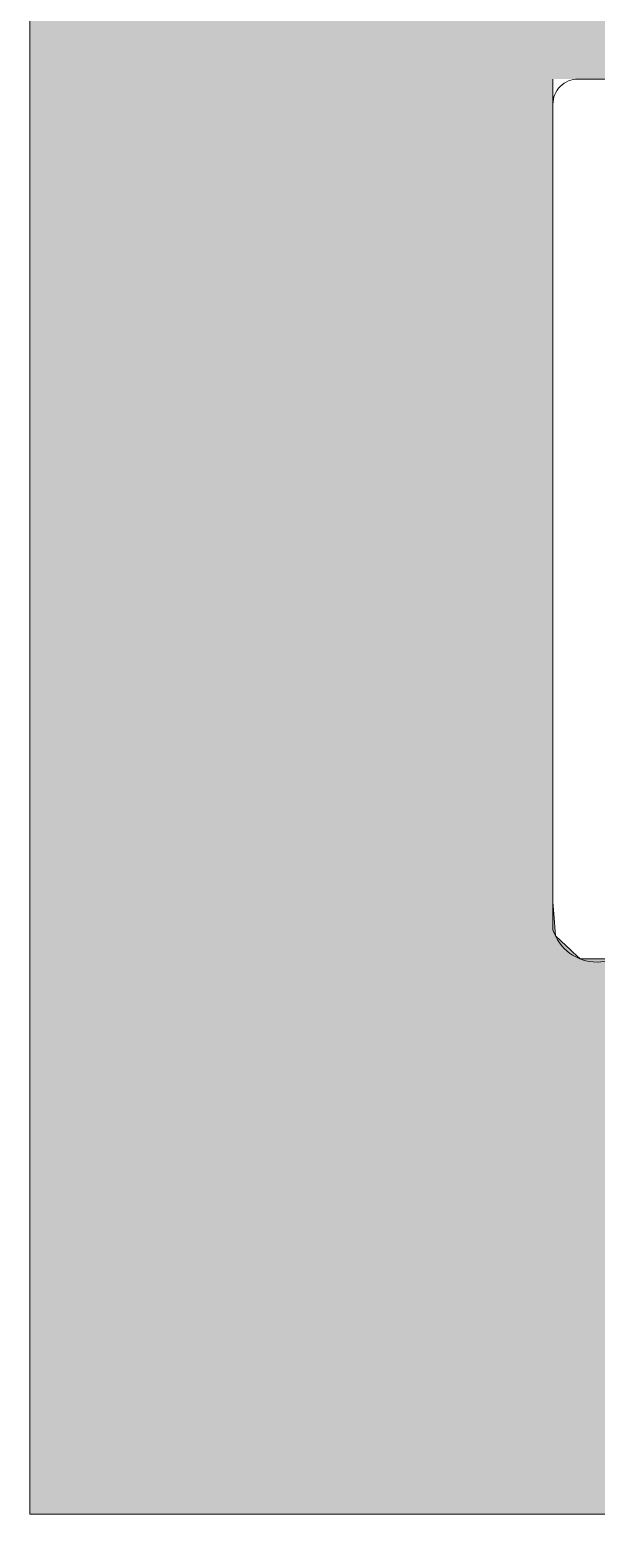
# Paper-space layout '1' of a CAD drawing. Header units: millimetres. Extents: x 1 to 31501, y 3 to 22278.
# Drawn here: x 15837 to 15979.7, y 1880 to 2253.8 of the extents above; entities that cross this region are included whole.
import ezdxf

# ---------------------------------------------------------------- set-up
doc = ezdxf.new("R2010")
doc.units = ezdxf.units.MM
doc.header["$MEASUREMENT"] = 0
doc.layers.add('NKB-LOGO', color=1, linetype='Continuous', lineweight=13)
doc.layers.add('NKB-SIGN', color=1, linetype='Continuous', lineweight=18)

# ---------------------------------------------------------------- blocks, each defined once
blk = doc.blocks.new('*U5')
at = {"layer": 'NKB-LOGO', "color": 1, "linetype": 'Continuous'}
for p, q in [((0, 724.25), (0, 190.44)), ((0, 190.44), (0, 190.4)), ((0, 190.4), (0, 190.4)), ((0, 190.4), (0, 190.12)), ((0, 190.12), (0, 189.97)), ((0, 189.97), (0, 188.96)), ((41.48, 190.4), (41.48, 190.12)), ((41.48, 190.12), (41.48, 189.97)), ((41.48, 189.97), (41.48, 188.96)), ((0, 188.96), (0, 188.93)), ((0, 188.93), (0, 188.82)), ((0, 188.82), (0, 188.12)), ((41.48, 188.96), (41.48, 188.93)), ((41.48, 188.93), (41.48, 188.82)), ((41.48, 188.82), (41.48, 188.12)), ((0, 188.12), (0, 187.62)), ((0, 187.62), (0, 187.62)), ((0, 187.62), (0, 187.62)), ((0, 187.62), (0, 187.62)), ((0, 187.62), (0, 187.62)), ((0, 187.62), (0, 187.62)), ((0, 187.62), (0, 187.62)), ((0, 187.62), (0, 187.62)), ((0, 187.62), (0, 187.62)), ((0, 187.62), (0, 187.62)), ((0, 187.62), (0, 187.62)), ((0, 187.62), (0, 187.62)), ((0, 187.62), (0, 187.62)), ((0, 187.62), (0, 187.62)), ((0, 187.62), (0, 187.62)), ((0, 187.62), (0, 187.6)), ((0, 187.6), (0, 187.6)), ((0, 187.6), (0, 187.6)), ((0, 187.6), (0, 187.6)), ((0, 187.6), (0, 187.6)), ((0, 187.6), (0, 187.6)), ((0, 187.6), (0, 187.6)), ((0, 187.6), (0, 187.6)), ((0, 187.6), (0, 187.6)), ((0, 187.6), (0, 187.6)), ((0, 187.6), (0, 187.6)), ((0, 187.6), (0, 187.6)), ((0, 187.6), (0, 187.6)), ((0, 187.6), (0, 187.6)), ((0, 187.6), (0, 187.6)), ((0, 187.6), (0, 187.6)), ((0, 187.6), (0, 187.6)), ((0, 187.6), (0, 187.6)), ((0, 187.6), (0, 187.6)), ((0, 187.6), (0, 187.6)), ((0, 187.6), (0, 187.59)), ((0, 187.59), (0, 187.59)), ((0, 187.59), (0, 187.58)), ((0, 187.58), (0, 187.58)), ((0, 187.58), (0, 187.58)), ((0, 187.58), (0, 187.58)), ((0, 187.58), (0, 187.58)), ((0, 187.58), (0, 187.58)), ((0, 187.58), (0, 187.58)), ((0, 187.58), (0, 187.58)), ((0, 187.58), (0, 187.58)), ((0, 187.58), (0, 187.58)), ((0, 187.58), (0, 187.58)), ((0, 187.58), (0, 187.58)), ((0, 187.58), (0, 187.58)), ((0, 187.58), (0, 187.58)), ((0, 187.58), (0, 187.58)), ((0, 187.58), (0, 187.58)), ((0, 187.58), (0, 187.58)), ((0, 187.58), (0, 187.58)), ((0, 187.58), (0, 187.58)), ((0, 187.58), (0, 187.58)), ((0, 187.58), (0, 187.58)), ((0, 187.58), (0, 187.58)), ((0, 187.58), (0, 187.58)), ((0, 187.58), (0, 187.58)), ((0, 187.58), (0, 187.58)), ((0, 187.58), (0, 187.58)), ((0, 187.58), (0, 187.58)), ((0, 187.58), (0, 187.58)), ((0, 187.58), (0, 187.54)), ((0, 187.54), (0, 187.54)), ((0, 187.54), (0, 187.54)), ((0, 187.54), (0, 187.54)), ((0, 187.54), (0, 187.54)), ((0, 187.54), (0, 187.54)), ((0, 187.54), (0, 187.54)), ((0, 187.54), (0, 187.54)), ((0, 187.54), (0, 187.54)), ((0, 187.54), (0, 187.54)), ((0, 187.54), (0, 187.54)), ((0, 187.54), (0, 187.54)), ((0, 187.54), (0, 187.54)), ((0, 187.54), (0, 187.54)), ((0, 187.54), (0, 187.54)), ((0, 187.54), (0, 187.54)), ((0, 187.54), (0, 187.54)), ((0, 187.54), (0, 187.54)), ((0, 187.54), (0, 187.54)), ((0, 187.54), (0, 187.53)), ((0, 187.53), (0, 187.5)), ((0, 187.5), (0, 187.5)), ((0, 187.5), (0, 187.5)), ((0, 187.5), (0, 187.5)), ((0, 187.5), (0, 187.5)), ((0, 187.5), (0, 187.5)), ((0, 187.5), (0, 187.5)), ((0, 187.5), (0, 187.5)), ((0, 187.5), (0, 187.5)), ((0, 187.5), (0, 187.5)), ((0, 187.5), (0, 187.5)), ((0, 187.5), (0, 187.5)), ((0, 187.5), (0, 187.5)), ((0, 187.5), (0, 187.5)), ((0, 187.5), (0, 187.5)), ((0, 187.5), (0, 187.5)), ((0, 187.5), (0, 187.5)), ((0, 187.5), (0, 187.5)), ((0, 187.5), (0, 187.5)), ((0, 187.5), (0, 187.5)), ((0, 187.5), (0, 187.5)), ((0, 187.5), (0, 187.5)), ((0, 187.5), (0, 187.5)), ((0, 187.5), (0, 187.5)), ((0, 187.5), (0, 187.5)), ((0, 187.5), (0, 187.5)), ((0, 187.5), (0, 187.5)), ((0, 187.5), (0, 187.5)), ((0, 187.5), (0, 187.49)), ((0, 187.49), (0, 187.49)), ((0, 187.49), (0, 187.46)), ((0, 187.46), (0, 187.46)), ((0, 187.46), (0, 187.46)), ((0, 187.46), (0, 187.46)), ((0, 187.46), (0, 187.46)), ((0, 187.46), (0, 187.46)), ((0, 187.46), (0, 187.46)), ((0, 187.46), (0, 187.46)), ((0, 187.46), (0, 187.46)), ((0, 187.46), (0, 187.46)), ((0, 187.46), (0, 187.45)), ((0, 187.45), (0, 187.45)), ((0, 187.45), (0, 187.45)), ((0, 187.45), (0, 187.45)), ((0, 187.45), (0, 187.45)), ((0, 187.45), (0, 187.45)), ((0, 187.45), (0, 187.45)), ((0, 187.45), (0, 187.45)), ((0, 187.45), (0, 187.45)), ((0, 187.45), (0, 187.45)), ((0, 187.45), (0, 187.42)), ((0, 187.42), (0, 187.42)), ((0, 187.42), (0, 187.42)), ((0, 187.42), (0, 187.42)), ((0, 187.42), (0, 187.42)), ((0, 187.42), (0, 187.41)), ((0, 187.41), (0, 187.41)), ((0, 187.41), (0, 187.41)), ((0, 187.41), (0, 187.41)), ((0, 187.41), (0, 187.41)), ((0, 187.41), (0, 187.41)), ((0, 187.41), (0, 187.41)), ((0, 187.41), (0, 187.41)), ((0, 187.41), (0, 187.41)), ((0, 187.41), (0, 187.41)), ((0, 187.41), (0, 187.41)), ((0, 187.41), (0, 187.41)), ((0, 187.41), (0, 187.41)), ((0, 187.41), (0, 187.41)), ((0, 187.41), (0, 187.41)), ((0, 187.41), (0, 187.41)), ((0, 187.41), (0, 187.41)), ((0, 187.41), (0, 187.41)), ((0, 187.41), (0, 187.41)), ((0, 187.41), (0, 187.41)), ((0, 187.41), (0, 187.41)), ((0, 187.41), (0, 187.41)), ((0, 187.41), (0, 187.41)), ((0, 187.41), (0, 187.41)), ((0, 187.41), (0, 187.41)), ((0, 187.41), (0, 187.4)), ((0, 187.4), (0, 187.4)), ((0, 187.4), (0, 187.4)), ((0, 187.4), (0, 187.4)), ((0, 187.4), (0, 187.4)), ((0, 187.4), (0, 187.4)), ((0, 187.4), (0, 187.4)), ((0, 187.4), (0, 187.39)), ((0, 187.39), (0, 187.39)), ((0, 187.39), (0, 187.39)), ((0, 187.39), (0, 187.39)), ((0, 187.39), (0, 187.39)), ((0, 187.39), (0, 187.39)), ((0, 187.39), (0, 187.39)), ((0, 187.39), (0, 187.39)), ((0, 187.39), (0, 187.39)), ((0, 187.39), (0, 187.39)), ((0, 187.39), (0, 187.39)), ((0, 187.39), (0, 187.39)), ((0, 187.39), (0, 187.39)), ((0, 187.39), (0, 187.38)), ((0, 187.38), (0, 187.38)), ((0, 187.38), (0, 187.38)), ((0, 187.38), (0, 187.38)), ((0, 187.38), (0, 187.38)), ((0, 187.38), (0, 187.38)), ((0, 187.38), (0, 187.38)), ((0, 187.38), (0, 187.38)), ((0, 187.38), (0, 187.38)), ((0, 187.38), (0, 187.38)), ((0, 187.38), (0, 187.38)), ((0, 187.38), (0, 187.38)), ((0, 187.38), (0, 187.38)), ((0, 187.38), (0, 187.38)), ((0, 187.38), (0, 187.38)), ((0, 187.38), (0, 187.38)), ((0, 187.38), (0, 187.38)), ((0, 187.38), (0, 187.38)), ((0, 187.38), (0, 187.38)), ((0, 187.38), (0, 187.38)), ((0, 187.38), (0, 187.38)), ((0, 187.38), (0, 186.44)), ((41.48, 188.12), (41.48, 187.62)), ((41.48, 187.62), (41.48, 187.62)), ((41.48, 187.62), (41.48, 187.62)), ((41.48, 187.62), (41.48, 187.62)), ((41.48, 187.62), (41.48, 187.62)), ((41.48, 187.62), (41.48, 187.62)), ((41.48, 187.62), (41.48, 187.62)), ((41.48, 187.62), (41.48, 187.62)), ((41.48, 187.62), (41.48, 187.62)), ((41.48, 187.62), (41.48, 187.62)), ((41.48, 187.62), (41.48, 187.62)), ((41.48, 187.62), (41.48, 187.62)), ((41.48, 187.62), (41.48, 187.62)), ((41.48, 187.62), (41.48, 187.62)), ((41.48, 187.62), (41.48, 187.62)), ((41.48, 187.62), (41.48, 187.6)), ((41.48, 187.6), (41.48, 187.6)), ((41.48, 187.6), (41.48, 187.6)), ((41.48, 187.6), (41.48, 187.6)), ((41.48, 187.6), (41.48, 187.6)), ((41.48, 187.6), (41.48, 187.6)), ((41.48, 187.6), (41.48, 187.6)), ((41.48, 187.6), (41.48, 187.6)), ((41.48, 187.6), (41.48, 187.6)), ((41.48, 187.6), (41.48, 187.6)), ((41.48, 187.6), (41.48, 187.6)), ((41.48, 187.6), (41.48, 187.6)), ((41.48, 187.6), (41.48, 187.6)), ((41.48, 187.6), (41.48, 187.6)), ((41.48, 187.6), (41.48, 187.6)), ((41.48, 187.6), (41.48, 187.6)), ((41.48, 187.6), (41.48, 187.6)), ((41.48, 187.6), (41.48, 187.6)), ((41.48, 187.6), (41.48, 187.6)), ((41.48, 187.6), (41.48, 187.6)), ((41.48, 187.6), (41.48, 187.59)), ((41.48, 187.59), (41.48, 187.59)), ((41.48, 187.59), (41.48, 187.58)), ((41.48, 187.58), (41.48, 187.58)), ((41.48, 187.58), (41.48, 187.58)), ((41.48, 187.58), (41.48, 187.58)), ((41.48, 187.58), (41.48, 187.58)), ((41.48, 187.58), (41.48, 187.58)), ((41.48, 187.58), (41.48, 187.58)), ((41.48, 187.58), (41.48, 187.58)), ((41.48, 187.58), (41.48, 187.58)), ((41.48, 187.58), (41.48, 187.58)), ((41.48, 187.58), (41.48, 187.58)), ((41.48, 187.58), (41.48, 187.58)), ((41.48, 187.58), (41.48, 187.58)), ((41.48, 187.58), (41.48, 187.58)), ((41.48, 187.58), (41.48, 187.58)), ((41.48, 187.58), (41.48, 187.58)), ((41.48, 187.58), (41.48, 187.58)), ((41.48, 187.58), (41.48, 187.58)), ((41.48, 187.58), (41.48, 187.58)), ((41.48, 187.58), (41.48, 187.58)), ((41.48, 187.58), (41.48, 187.58)), ((41.48, 187.58), (41.48, 187.58)), ((41.48, 187.58), (41.48, 187.58)), ((41.48, 187.58), (41.48, 187.58)), ((41.48, 187.58), (41.48, 187.58)), ((41.48, 187.58), (41.48, 187.58)), ((41.48, 187.58), (41.48, 187.58)), ((41.48, 187.58), (41.48, 187.58)), ((41.48, 187.58), (41.48, 187.54)), ((41.48, 187.54), (41.48, 187.54)), ((41.48, 187.54), (41.48, 187.54)), ((41.48, 187.54), (41.48, 187.54)), ((41.48, 187.54), (41.48, 187.54)), ((41.48, 187.54), (41.48, 187.54)), ((41.48, 187.54), (41.48, 187.54)), ((41.48, 187.54), (41.48, 187.54)), ((41.48, 187.54), (41.48, 187.54)), ((41.48, 187.54), (41.48, 187.54)), ((41.48, 187.54), (41.48, 187.54)), ((41.48, 187.54), (41.48, 187.54)), ((41.48, 187.54), (41.48, 187.54)), ((41.48, 187.54), (41.48, 187.54)), ((41.48, 187.54), (41.48, 187.54)), ((41.48, 187.54), (41.48, 187.54)), ((41.48, 187.54), (41.48, 187.54)), ((41.48, 187.54), (41.48, 187.54)), ((41.48, 187.54), (41.48, 187.54)), ((41.48, 187.54), (41.48, 187.53)), ((41.48, 187.53), (41.48, 187.5)), ((41.48, 187.5), (41.48, 187.5)), ((41.48, 187.5), (41.48, 187.5)), ((41.48, 187.5), (41.48, 187.5)), ((41.48, 187.5), (41.48, 187.5)), ((41.48, 187.5), (41.48, 187.5)), ((41.48, 187.5), (41.48, 187.5)), ((41.48, 187.5), (41.48, 187.5)), ((41.48, 187.5), (41.48, 187.5)), ((41.48, 187.5), (41.48, 187.5)), ((41.48, 187.5), (41.48, 187.5)), ((41.48, 187.5), (41.48, 187.5)), ((41.48, 187.5), (41.48, 187.5)), ((41.48, 187.5), (41.48, 187.5)), ((41.48, 187.5), (41.48, 187.5)), ((41.48, 187.5), (41.48, 187.5)), ((41.48, 187.5), (41.48, 187.5)), ((41.48, 187.5), (41.48, 187.5)), ((41.48, 187.5), (41.48, 187.5)), ((41.48, 187.5), (41.48, 187.5)), ((41.48, 187.5), (41.48, 187.5)), ((41.48, 187.5), (41.48, 187.5)), ((41.48, 187.5), (41.48, 187.5)), ((41.48, 187.5), (41.48, 187.5)), ((41.48, 187.5), (41.48, 187.5)), ((41.48, 187.5), (41.48, 187.5)), ((41.48, 187.5), (41.48, 187.5)), ((41.48, 187.5), (41.48, 187.5)), ((41.48, 187.5), (41.48, 187.49)), ((41.48, 187.49), (41.48, 187.49)), ((41.48, 187.49), (41.48, 187.46)), ((41.48, 187.46), (41.48, 187.46)), ((41.48, 187.46), (41.48, 187.46)), ((41.48, 187.46), (41.48, 187.46)), ((41.48, 187.46), (41.48, 187.46)), ((41.48, 187.46), (41.48, 187.46)), ((41.48, 187.46), (41.48, 187.46)), ((41.48, 187.46), (41.48, 187.46)), ((41.48, 187.46), (41.48, 187.46)), ((41.48, 187.46), (41.48, 187.46)), ((41.48, 187.46), (41.48, 187.45)), ((41.48, 187.45), (41.48, 187.45)), ((41.48, 187.45), (41.48, 187.45)), ((41.48, 187.45), (41.48, 187.45)), ((41.48, 187.45), (41.48, 187.45)), ((41.48, 187.45), (41.48, 187.45)), ((41.48, 187.45), (41.48, 187.45)), ((41.48, 187.45), (41.48, 187.45)), ((41.48, 187.45), (41.48, 187.45)), ((41.48, 187.45), (41.48, 187.45)), ((41.48, 187.45), (41.48, 187.42)), ((41.48, 187.42), (41.48, 187.42)), ((41.48, 187.42), (41.48, 187.42)), ((41.48, 187.42), (41.48, 187.42)), ((41.48, 187.42), (41.48, 187.42)), ((41.48, 187.42), (41.48, 187.41)), ((41.48, 187.41), (41.48, 187.41)), ((41.48, 187.41), (41.48, 187.41)), ((41.48, 187.41), (41.48, 187.41)), ((41.48, 187.41), (41.48, 187.41)), ((41.48, 187.41), (41.48, 187.41)), ((41.48, 187.41), (41.48, 187.41)), ((41.48, 187.41), (41.48, 187.41)), ((41.48, 187.41), (41.48, 187.41)), ((41.48, 187.41), (41.48, 187.41)), ((41.48, 187.41), (41.48, 187.41)), ((41.48, 187.41), (41.48, 187.41)), ((41.48, 187.41), (41.48, 187.41)), ((41.48, 187.41), (41.48, 187.41)), ((41.48, 187.41), (41.48, 187.41)), ((41.48, 187.41), (41.48, 187.41)), ((41.48, 187.41), (41.48, 187.41)), ((41.48, 187.41), (41.48, 187.41)), ((41.48, 187.41), (41.48, 187.41)), ((41.48, 187.41), (41.48, 187.41)), ((41.48, 187.41), (41.48, 187.41)), ((41.48, 187.41), (41.48, 187.41)), ((41.48, 187.41), (41.48, 187.41)), ((41.48, 187.41), (41.48, 187.41)), ((41.48, 187.41), (41.48, 187.41)), ((41.48, 187.41), (41.48, 187.4)), ((41.48, 187.4), (41.48, 187.4)), ((41.48, 187.4), (41.48, 187.4)), ((41.48, 187.4), (41.48, 187.4)), ((41.48, 187.4), (41.48, 187.4)), ((41.48, 187.4), (41.48, 187.4)), ((41.48, 187.4), (41.48, 187.4)), ((41.48, 187.4), (41.48, 187.39)), ((41.48, 187.39), (41.48, 187.39)), ((41.48, 187.39), (41.48, 187.39)), ((41.48, 187.39), (41.48, 187.39)), ((41.48, 187.39), (41.48, 187.39)), ((41.48, 187.39), (41.48, 187.39)), ((41.48, 187.39), (41.48, 187.39)), ((41.48, 187.39), (41.48, 187.39)), ((41.48, 187.39), (41.48, 187.39)), ((41.48, 187.39), (41.48, 187.39)), ((41.48, 187.39), (41.48, 187.39)), ((41.48, 187.39), (41.48, 187.39)), ((41.48, 187.39), (41.48, 187.39)), ((41.48, 187.39), (41.48, 187.38)), ((41.48, 187.38), (41.48, 187.38)), ((41.48, 187.38), (41.48, 187.38)), ((41.48, 187.38), (41.48, 187.38)), ((41.48, 187.38), (41.48, 187.38)), ((41.48, 187.38), (41.48, 187.38)), ((41.48, 187.38), (41.48, 187.38)), ((41.48, 187.38), (41.48, 187.38)), ((41.48, 187.38), (41.48, 187.38)), ((41.48, 187.38), (41.48, 187.38)), ((41.48, 187.38), (41.48, 187.38)), ((41.48, 187.38), (41.48, 187.38)), ((41.48, 187.38), (41.48, 187.38)), ((41.48, 187.38), (41.48, 187.38)), ((41.48, 187.38), (41.48, 187.38)), ((41.48, 187.38), (41.48, 187.38)), ((41.48, 187.38), (41.48, 187.38)), ((41.48, 187.38), (41.48, 187.38)), ((41.48, 187.38), (41.48, 187.38)), ((41.48, 187.38), (41.48, 187.38)), ((41.48, 187.38), (41.48, 187.38)), ((41.48, 187.38), (41.48, 186.44)), ((0, 186.44), (0, 184.98)), ((41.48, 186.44), (41.48, 184.98)), ((0, 184.98), (0, 184.97)), ((0, 184.97), (0, 184.96)), ((0, 184.96), (0, 184.96)), ((0, 184.96), (0, 184.94)), ((0, 184.94), (0, 183.98)), ((41.48, 184.98), (41.48, 184.97)), ((41.48, 184.97), (41.48, 184.96)), ((41.48, 184.96), (41.48, 184.96)), ((41.48, 184.96), (41.48, 184.94)), ((41.48, 184.94), (41.48, 183.98)), ((0, 183.98), (0, 183.4)), ((41.48, 183.98), (41.48, 183.4)), ((0, 183.4), (0, 183.4)), ((0, 183.4), (0, 183.11)), ((0, 183.11), (0, 182.95)), ((0, 182.95), (0, 182.4)), ((41.48, 183.4), (41.48, 183.4)), ((41.48, 183.4), (41.48, 183.11)), ((41.48, 183.11), (41.48, 182.95)), ((41.48, 182.95), (41.48, 182.4)), ((0, 182.4), (0, 181.69)), ((0, 181.69), (0, 181.4)), ((0, 181.4), (0, 181.05)), ((41.48, 182.4), (41.48, 181.69)), ((41.48, 181.69), (41.48, 181.4)), ((41.48, 181.4), (41.48, 181.05)), ((0, 181.05), (0, 179.44)), ((41.48, 181.05), (41.48, 179.44)), ((0, 179.44), (0, 178.5)), ((41.48, 179.44), (41.48, 178.5)), ((0, 178.5), (0, 178.23)), ((0, 178.23), (0, 178.09)), ((0, 178.09), (0, 178.09)), ((0, 178.09), (0, 177.73)), ((0, 177.73), (0, 169.18)), ((41.48, 178.5), (41.48, 178.23)), ((41.48, 178.23), (41.48, 178.09)), ((41.48, 178.09), (41.48, 178.09)), ((41.48, 178.09), (41.48, 177.73)), ((41.48, 177.73), (41.48, 169.18)), ((0, 169.18), (0, 168.25)), ((41.48, 169.18), (41.48, 168.25)), ((0, 168.25), (0, 161.04)), ((41.48, 168.25), (41.48, 161.04)), ((0, 161.04), (0, 159.58)), ((41.48, 161.04), (41.48, 159.58)), ((0, 159.58), (0, 159.14)), ((0, 159.14), (0, 158.11)), ((41.48, 159.58), (41.48, 159.14)), ((41.48, 159.14), (41.48, 158.11)), ((0, 158.11), (0, 155.64)), ((41.48, 158.11), (41.48, 155.64)), ((0, 155.64), (0, 155.34)), ((0, 155.34), (0, 155.33)), ((41.48, 155.64), (41.48, 155.34)), ((41.48, 155.34), (41.48, 155.33)), ((0, 155.33), (0, 153.16)), ((41.48, 155.33), (41.48, 153.16)), ((0, 153.16), (0, 152.14)), ((41.48, 153.16), (41.48, 152.14)), ((0, 152.14), (0, 150.42)), ((41.48, 152.14), (41.48, 150.42)), ((0, 150.42), (0, 148.05)), ((41.48, 150.42), (41.48, 148.05)), ((0, 148.05), (0, 142.46)), ((41.48, 148.05), (41.48, 142.46)), ((0, 142.46), (0, 139.86)), ((41.48, 142.46), (41.48, 139.86)), ((0, 139.86), (0, 133.78)), ((41.48, 139.86), (41.48, 133.78)), ((0, 133.78), (0, 133.43)), ((0, 133.43), (0, 133.42)), ((0, 133.42), (0, 133.28)), ((0, 133.28), (0, 132.91)), ((41.48, 133.78), (41.48, 133.43)), ((41.48, 133.43), (41.48, 133.42)), ((41.48, 133.42), (41.48, 133.28)), ((41.48, 133.28), (41.48, 132.91)), ((0, 132.91), (0, 132.56)), ((0, 132.56), (0, 132.56)), ((0, 132.56), (0, 132.41)), ((0, 132.41), (0, 131.61)), ((41.48, 132.91), (41.48, 132.56)), ((41.48, 132.56), (41.48, 132.56)), ((41.48, 132.56), (41.48, 132.41)), ((41.48, 132.41), (41.48, 131.61)), ((0, 131.61), (0, 129.4)), ((41.48, 131.61), (41.48, 129.4)), ((0, 129.4), (0, 129.11)), ((0, 129.11), (0, 129.11)), ((0, 129.11), (0, 128.4)), ((0, 128.4), (0, 128.4)), ((0, 128.4), (0, 127.78)), ((41.48, 129.4), (41.48, 129.11)), ((41.48, 129.11), (41.48, 129.11)), ((41.48, 129.11), (41.48, 128.4)), ((41.48, 128.4), (41.48, 128.4)), ((41.48, 128.4), (41.48, 127.78)), ((0, 127.78), (0, 127.69)), ((0, 127.69), (0, 127.69)), ((0, 127.69), (0, 127.4)), ((0, 127.4), (0, 127.4)), ((0, 127.4), (0, 127.4)), ((0, 127.4), (0, 126.61)), ((41.48, 127.78), (41.48, 127.69)), ((41.48, 127.69), (41.48, 127.69)), ((41.48, 127.69), (41.48, 127.4)), ((41.48, 127.4), (41.48, 127.4)), ((41.48, 127.4), (41.48, 127.4)), ((41.48, 127.4), (41.48, 126.61)), ((0, 126.61), (0, 125.16)), ((41.48, 126.61), (41.48, 125.16)), ((0, 125.16), (0, 124.23)), ((41.48, 125.16), (41.55, 124.23)), ((0, 124.23), (0, 122.48)), ((41.55, 124.23), (41.68, 122.48)), ((0, 122.48), (0, 121.69)), ((41.68, 122.48), (42.53, 121.69)), ((0, 121.69), (0, 121.66)), ((0, 121.66), (0, 121.43)), ((0, 121.43), (0, 121.19)), ((42.53, 121.69), (42.56, 121.66)), ((42.56, 121.66), (42.81, 121.43)), ((42.81, 121.43), (43.07, 121.19)), ((0, 121.19), (0, 120.65)), ((0, 120.65), (0, 120.4)), ((0, 120.4), (0, 120.4)), ((0, 120.4), (0, 120.4)), ((0, 120.4), (0, 120.4)), ((0, 120.4), (0, 120.4)), ((0, 120.4), (0, 76.63)), ((43.07, 121.19), (43.64, 120.65)), ((43.64, 120.65), (46.33, 120.65)), ((0, 76.63), (327.95, 76.63))]:
    blk.add_line(p, q, dxfattribs=at)
for points in [[(0, 724.25), (0, 190.44), (327.95, 190.44)], [(0, 190.44), (0, 190.4), (282.59, 190.4)], [(0, 190.4), (0, 190.4), (41.48, 190.4)], [(0, 190.4), (41.48, 190.4), (41.48, 190.4)], [(0, 190.4), (0, 190.12), (41.48, 190.12)], [(0, 190.12), (0, 189.97), (41.48, 189.97)], [(0, 189.97), (0, 188.96), (41.48, 188.96)], [(41.48, 190.4), (46.2, 190.4), (282.59, 190.4)], [(41.48, 190.4), (282.59, 190.4), (282.59, 190.4)], [(0, 188.96), (0, 188.93), (41.48, 188.93)], [(0, 188.93), (0, 188.82), (41.48, 188.82)], [(0, 188.82), (0, 188.12), (41.48, 188.12)], [(0, 188.12), (0, 187.62), (41.48, 187.62)], [(0, 187.62), (0, 187.62), (41.48, 187.62)], [(0, 187.62), (0, 187.62), (41.48, 187.62)], [(0, 187.62), (0, 187.62), (41.48, 187.62)], [(0, 187.62), (0, 187.62), (41.48, 187.62)], [(0, 187.62), (0, 187.62), (41.48, 187.62)], [(0, 187.62), (0, 187.62), (41.48, 187.62)], [(0, 187.62), (0, 187.62), (41.48, 187.62)], [(0, 187.62), (0, 187.62), (41.48, 187.62)], [(0, 187.62), (0, 187.62), (41.48, 187.62)], [(0, 187.62), (0, 187.62), (41.48, 187.62)], [(0, 187.62), (0, 187.62), (41.48, 187.62)], [(0, 187.62), (0, 187.62), (41.48, 187.62)], [(0, 187.62), (0, 187.62), (41.48, 187.62)], [(0, 187.62), (0, 187.62), (41.48, 187.62)], [(0, 187.62), (0, 187.6), (41.48, 187.6)], [(0, 187.6), (0, 187.6), (41.48, 187.6)], [(0, 187.6), (0, 187.6), (41.48, 187.6)], [(0, 187.6), (0, 187.6), (41.48, 187.6)], [(0, 187.6), (0, 187.6), (41.48, 187.6)], [(0, 187.6), (0, 187.6), (41.48, 187.6)], [(0, 187.6), (0, 187.6), (41.48, 187.6)], [(0, 187.6), (0, 187.6), (41.48, 187.6)], [(0, 187.6), (0, 187.6), (41.48, 187.6)], [(0, 187.6), (0, 187.6), (41.48, 187.6)], [(0, 187.6), (0, 187.6), (41.48, 187.6)], [(0, 187.6), (0, 187.6), (41.48, 187.6)], [(0, 187.6), (0, 187.6), (41.48, 187.6)], [(0, 187.6), (0, 187.6), (41.48, 187.6)], [(0, 187.6), (0, 187.6), (41.48, 187.6)], [(0, 187.6), (0, 187.6), (41.48, 187.6)], [(0, 187.6), (0, 187.6), (41.48, 187.6)], [(0, 187.6), (0, 187.6), (41.48, 187.6)], [(0, 187.6), (0, 187.6), (41.48, 187.6)], [(0, 187.6), (0, 187.6), (41.48, 187.6)], [(0, 187.6), (0, 187.59), (41.48, 187.59)], [(0, 187.59), (0, 187.59), (41.48, 187.59)], [(0, 187.59), (0, 187.58), (41.48, 187.58)], [(0, 187.58), (0, 187.58), (41.48, 187.58)], [(0, 187.58), (0, 187.58), (41.48, 187.58)], [(0, 187.58), (0, 187.58), (41.48, 187.58)], [(0, 187.58), (0, 187.58), (41.48, 187.58)], [(0, 187.58), (0, 187.58), (41.48, 187.58)], [(0, 187.58), (0, 187.58), (41.48, 187.58)], [(0, 187.58), (0, 187.58), (41.48, 187.58)], [(0, 187.58), (0, 187.58), (41.48, 187.58)], [(0, 187.58), (0, 187.58), (41.48, 187.58)], [(0, 187.58), (0, 187.58), (41.48, 187.58)], [(0, 187.58), (0, 187.58), (41.48, 187.58)], [(0, 187.58), (0, 187.58), (41.48, 187.58)], [(0, 187.58), (0, 187.58), (41.48, 187.58)], [(0, 187.58), (0, 187.58), (41.48, 187.58)], [(0, 187.58), (0, 187.58), (41.48, 187.58)], [(0, 187.58), (0, 187.58), (41.48, 187.58)], [(0, 187.58), (0, 187.58), (41.48, 187.58)], [(0, 187.58), (0, 187.58), (41.48, 187.58)], [(0, 187.58), (0, 187.58), (41.48, 187.58)], [(0, 187.58), (0, 187.58), (41.48, 187.58)], [(0, 187.58), (0, 187.58), (41.48, 187.58)], [(0, 187.58), (0, 187.58), (41.48, 187.58)], [(0, 187.58), (0, 187.58), (41.48, 187.58)], [(0, 187.58), (0, 187.58), (41.48, 187.58)], [(0, 187.58), (0, 187.58), (41.48, 187.58)], [(0, 187.58), (0, 187.58), (41.48, 187.58)], [(0, 187.58), (0, 187.58), (41.48, 187.58)], [(0, 187.58), (0, 187.54), (41.48, 187.54)], [(0, 187.54), (0, 187.54), (41.48, 187.54)], [(0, 187.54), (0, 187.54), (41.48, 187.54)], [(0, 187.54), (0, 187.54), (41.48, 187.54)], [(0, 187.54), (0, 187.54), (41.48, 187.54)], [(0, 187.54), (0, 187.54), (41.48, 187.54)], [(0, 187.54), (0, 187.54), (41.48, 187.54)], [(0, 187.54), (0, 187.54), (41.48, 187.54)], [(0, 187.54), (0, 187.54), (41.48, 187.54)], [(0, 187.54), (0, 187.54), (41.48, 187.54)], [(0, 187.54), (0, 187.54), (41.48, 187.54)], [(0, 187.54), (0, 187.54), (41.48, 187.54)], [(0, 187.54), (0, 187.54), (41.48, 187.54)], [(0, 187.54), (0, 187.54), (41.48, 187.54)], [(0, 187.54), (0, 187.54), (41.48, 187.54)], [(0, 187.54), (0, 187.54), (41.48, 187.54)], [(0, 187.54), (0, 187.54), (41.48, 187.54)], [(0, 187.54), (0, 187.54), (41.48, 187.54)], [(0, 187.54), (0, 187.54), (41.48, 187.54)], [(0, 187.54), (0, 187.53), (41.48, 187.53)], [(0, 187.53), (0, 187.5), (41.48, 187.5)], [(0, 187.5), (0, 187.5), (41.48, 187.5)], [(0, 187.5), (0, 187.5), (41.48, 187.5)], [(0, 187.5), (0, 187.5), (41.48, 187.5)], [(0, 187.5), (0, 187.5), (41.48, 187.5)], [(0, 187.5), (0, 187.5), (41.48, 187.5)], [(0, 187.5), (0, 187.5), (41.48, 187.5)], [(0, 187.5), (0, 187.5), (41.48, 187.5)], [(0, 187.5), (0, 187.5), (41.48, 187.5)], [(0, 187.5), (0, 187.5), (41.48, 187.5)], [(0, 187.5), (0, 187.5), (41.48, 187.5)], [(0, 187.5), (0, 187.5), (41.48, 187.5)], [(0, 187.5), (0, 187.5), (41.48, 187.5)], [(0, 187.5), (0, 187.5), (41.48, 187.5)], [(0, 187.5), (0, 187.5), (41.48, 187.5)], [(0, 187.5), (0, 187.5), (41.48, 187.5)], [(0, 187.5), (0, 187.5), (41.48, 187.5)], [(0, 187.5), (0, 187.5), (41.48, 187.5)], [(0, 187.5), (0, 187.5), (41.48, 187.5)], [(0, 187.5), (0, 187.5), (41.48, 187.5)], [(0, 187.5), (0, 187.5), (41.48, 187.5)], [(0, 187.5), (0, 187.5), (41.48, 187.5)], [(0, 187.5), (0, 187.5), (41.48, 187.5)], [(0, 187.5), (0, 187.5), (41.48, 187.5)], [(0, 187.5), (0, 187.5), (41.48, 187.5)], [(0, 187.5), (0, 187.5), (41.48, 187.5)], [(0, 187.5), (0, 187.5), (41.48, 187.5)], [(0, 187.5), (0, 187.5), (41.48, 187.5)], [(0, 187.5), (0, 187.49), (41.48, 187.49)], [(0, 187.49), (0, 187.49), (41.48, 187.49)], [(0, 187.49), (0, 187.46), (41.48, 187.46)], [(0, 187.46), (0, 187.46), (41.48, 187.46)], [(0, 187.46), (0, 187.46), (41.48, 187.46)], [(0, 187.46), (0, 187.46), (41.48, 187.46)], [(0, 187.46), (0, 187.46), (41.48, 187.46)], [(0, 187.46), (0, 187.46), (41.48, 187.46)], [(0, 187.46), (0, 187.46), (41.48, 187.46)], [(0, 187.46), (0, 187.46), (41.48, 187.46)], [(0, 187.46), (0, 187.46), (41.48, 187.46)], [(0, 187.46), (0, 187.46), (41.48, 187.46)], [(0, 187.46), (0, 187.45), (41.48, 187.45)], [(0, 187.45), (0, 187.45), (41.48, 187.45)], [(0, 187.45), (0, 187.45), (41.48, 187.45)], [(0, 187.45), (0, 187.45), (41.48, 187.45)], [(0, 187.45), (0, 187.45), (41.48, 187.45)], [(0, 187.45), (0, 187.45), (41.48, 187.45)], [(0, 187.45), (0, 187.45), (41.48, 187.45)], [(0, 187.45), (0, 187.45), (41.48, 187.45)], [(0, 187.45), (0, 187.45), (41.48, 187.45)], [(0, 187.45), (0, 187.45), (41.48, 187.45)], [(0, 187.45), (0, 187.42), (41.48, 187.42)], [(0, 187.42), (0, 187.42), (41.48, 187.42)], [(0, 187.42), (0, 187.42), (41.48, 187.42)], [(0, 187.42), (0, 187.42), (41.48, 187.42)], [(0, 187.42), (0, 187.42), (41.48, 187.42)], [(0, 187.42), (0, 187.41), (41.48, 187.41)], [(0, 187.41), (0, 187.41), (41.48, 187.41)], [(0, 187.41), (0, 187.41), (41.48, 187.41)], [(0, 187.41), (0, 187.41), (41.48, 187.41)], [(0, 187.41), (0, 187.41), (41.48, 187.41)], [(0, 187.41), (0, 187.41), (41.48, 187.41)], [(0, 187.41), (0, 187.41), (41.48, 187.41)], [(0, 187.41), (0, 187.41), (41.48, 187.41)], [(0, 187.41), (0, 187.41), (41.48, 187.41)], [(0, 187.41), (0, 187.41), (41.48, 187.41)], [(0, 187.41), (0, 187.41), (41.48, 187.41)], [(0, 187.41), (0, 187.41), (41.48, 187.41)], [(0, 187.41), (0, 187.41), (41.48, 187.41)], [(0, 187.41), (0, 187.41), (41.48, 187.41)], [(0, 187.41), (0, 187.41), (41.48, 187.41)], [(0, 187.41), (0, 187.41), (41.48, 187.41)], [(0, 187.41), (0, 187.41), (41.48, 187.41)], [(0, 187.41), (0, 187.41), (41.48, 187.41)], [(0, 187.41), (0, 187.41), (41.48, 187.41)], [(0, 187.41), (0, 187.41), (41.48, 187.41)], [(0, 187.41), (0, 187.41), (41.48, 187.41)], [(0, 187.41), (0, 187.41), (41.48, 187.41)], [(0, 187.41), (0, 187.41), (41.48, 187.41)], [(0, 187.41), (0, 187.41), (41.48, 187.41)], [(0, 187.41), (0, 187.41), (41.48, 187.41)], [(0, 187.41), (0, 187.4), (41.48, 187.4)], [(0, 187.4), (0, 187.4), (41.48, 187.4)], [(0, 187.4), (0, 187.4), (41.48, 187.4)], [(0, 187.4), (0, 187.4), (41.48, 187.4)], [(0, 187.4), (0, 187.4), (41.48, 187.4)], [(0, 187.4), (0, 187.4), (41.48, 187.4)], [(0, 187.4), (0, 187.4), (41.48, 187.4)], [(0, 187.4), (0, 187.39), (41.48, 187.39)], [(0, 187.39), (0, 187.39), (41.48, 187.39)], [(0, 187.39), (0, 187.39), (41.48, 187.39)], [(0, 187.39), (0, 187.39), (41.48, 187.39)], [(0, 187.39), (0, 187.39), (41.48, 187.39)], [(0, 187.39), (0, 187.39), (41.48, 187.39)], [(0, 187.39), (0, 187.39), (41.48, 187.39)], [(0, 187.39), (0, 187.39), (41.48, 187.39)], [(0, 187.39), (0, 187.39), (41.48, 187.39)], [(0, 187.39), (0, 187.39), (41.48, 187.39)], [(0, 187.39), (0, 187.39), (41.48, 187.39)], [(0, 187.39), (0, 187.39), (41.48, 187.39)], [(0, 187.39), (0, 187.39), (41.48, 187.39)], [(0, 187.39), (0, 187.38), (41.48, 187.38)], [(0, 187.38), (0, 187.38), (41.48, 187.38)], [(0, 187.38), (0, 187.38), (41.48, 187.38)], [(0, 187.38), (0, 187.38), (41.48, 187.38)], [(0, 187.38), (0, 187.38), (41.48, 187.38)], [(0, 187.38), (0, 187.38), (41.48, 187.38)], [(0, 187.38), (0, 187.38), (41.48, 187.38)], [(0, 187.38), (0, 187.38), (41.48, 187.38)], [(0, 187.38), (0, 187.38), (41.48, 187.38)], [(0, 187.38), (0, 187.38), (41.48, 187.38)], [(0, 187.38), (0, 187.38), (41.48, 187.38)], [(0, 187.38), (0, 187.38), (41.48, 187.38)], [(0, 187.38), (0, 187.38), (41.48, 187.38)], [(0, 187.38), (0, 187.38), (41.48, 187.38)], [(0, 187.38), (0, 187.38), (41.48, 187.38)], [(0, 187.38), (0, 187.38), (41.48, 187.38)], [(0, 187.38), (0, 187.38), (41.48, 187.38)], [(0, 187.38), (0, 187.38), (41.48, 187.38)], [(0, 187.38), (0, 187.38), (41.48, 187.38)], [(0, 187.38), (0, 187.38), (41.48, 187.38)], [(0, 187.38), (0, 187.38), (41.48, 187.38)], [(0, 187.38), (0, 186.44), (41.48, 186.44)], [(0, 186.44), (0, 184.98), (41.48, 184.98)], [(0, 184.98), (0, 184.97), (41.48, 184.97)], [(0, 184.97), (0, 184.96), (41.48, 184.96)], [(0, 184.96), (0, 184.96), (41.48, 184.96)], [(0, 184.96), (0, 184.94), (41.48, 184.94)], [(0, 184.94), (0, 183.98), (41.48, 183.98)], [(0, 183.98), (0, 183.4), (41.48, 183.4)], [(0, 183.4), (0, 183.4), (41.48, 183.4)], [(0, 183.4), (41.48, 183.4), (41.48, 183.4)], [(0, 183.4), (0, 183.11), (41.48, 183.11)], [(0, 183.11), (0, 182.95), (41.48, 182.95)], [(0, 182.95), (0, 182.4), (41.48, 182.4)], [(0, 182.4), (0, 181.69), (41.48, 181.69)], [(0, 181.69), (0, 181.4), (41.48, 181.4)], [(0, 181.4), (0, 181.05), (41.48, 181.05)], [(0, 181.05), (0, 179.44), (41.48, 179.44)], [(0, 179.44), (0, 178.5), (41.48, 178.5)], [(0, 178.5), (0, 178.23), (41.48, 178.23)], [(0, 178.23), (0, 178.09), (41.48, 178.09)], [(0, 178.09), (0, 178.09), (41.48, 178.09)], [(0, 178.09), (0, 177.73), (41.48, 177.73)], [(0, 177.73), (0, 169.18), (41.48, 169.18)], [(0, 169.18), (0, 168.25), (41.48, 168.25)], [(0, 168.25), (0, 161.04), (41.48, 161.04)], [(0, 161.04), (0, 159.58), (41.48, 159.58)], [(0, 159.58), (0, 159.14), (41.48, 159.14)], [(0, 159.14), (0, 158.11), (41.48, 158.11)], [(0, 158.11), (0, 155.64), (41.48, 155.64)], [(0, 155.64), (0, 155.34), (41.48, 155.34)], [(0, 155.34), (0, 155.33), (41.48, 155.33)], [(0, 155.33), (0, 153.16), (41.48, 153.16)], [(0, 153.16), (0, 152.14), (41.48, 152.14)], [(0, 152.14), (0, 150.42), (41.48, 150.42)], [(0, 150.42), (0, 148.05), (41.48, 148.05)], [(0, 148.05), (0, 142.46), (41.48, 142.46)], [(0, 142.46), (0, 139.86), (41.48, 139.86)], [(0, 139.86), (0, 133.78), (41.48, 133.78)], [(0, 133.78), (0, 133.43), (41.48, 133.43)], [(0, 133.43), (0, 133.42), (41.48, 133.42)], [(0, 133.42), (0, 133.28), (41.48, 133.28)], [(0, 133.28), (0, 132.91), (41.48, 132.91)], [(0, 132.91), (0, 132.56), (41.48, 132.56)], [(0, 132.56), (0, 132.56), (41.48, 132.56)], [(0, 132.56), (0, 132.41), (41.48, 132.41)], [(0, 132.41), (0, 131.61), (41.48, 131.61)], [(0, 131.61), (0, 129.4), (41.48, 129.4)], [(0, 129.4), (0, 129.11), (41.48, 129.11)], [(0, 129.11), (0, 129.11), (41.48, 129.11)], [(0, 129.11), (0, 128.4), (41.48, 128.4)], [(0, 128.4), (0, 128.4), (41.48, 128.4)], [(0, 128.4), (0, 127.78), (41.48, 127.78)], [(0, 127.78), (0, 127.69), (41.48, 127.69)], [(0, 127.69), (0, 127.69), (41.48, 127.69)], [(0, 127.69), (0, 127.4), (41.48, 127.4)], [(0, 127.4), (0, 127.4), (41.48, 127.4)], [(0, 127.4), (0, 127.4), (41.48, 127.4)], [(0, 127.4), (41.48, 127.4), (41.48, 127.4)], [(0, 127.4), (0, 126.61), (41.48, 126.61)], [(0, 126.61), (0, 125.16), (41.48, 125.16)], [(0, 125.16), (0, 124.23), (41.55, 124.23)], [(0, 124.23), (0, 122.48), (41.68, 122.48)], [(0, 122.48), (0, 121.69), (42.53, 121.69)], [(0, 121.69), (0, 121.66), (42.56, 121.66)], [(0, 121.66), (0, 121.43), (42.81, 121.43)], [(0, 121.43), (0, 121.19), (43.07, 121.19)], [(0, 121.19), (0, 120.65), (43.64, 120.65)], [(0, 120.65), (0, 120.4), (107.14, 120.4)], [(0, 120.4), (0, 120.4), (107.14, 120.4)], [(0, 120.4), (107.14, 120.4), (107.14, 120.4)], [(0, 120.4), (0, 120.4), (107.14, 120.4)], [(0, 120.4), (107.14, 120.4), (107.14, 120.4)], [(0, 120.4), (0, 120.4), (127.58, 120.4)], [(0, 120.4), (127.58, 120.4), (127.58, 120.4)], [(0, 120.4), (0, 120.4), (194.05, 120.4)], [(0, 120.4), (0, 76.63), (327.95, 76.63)], [(43.64, 120.65), (43.64, 120.65), (46.33, 120.65)], [(0, 76.63), (0, 76.63), (327.95, 76.63)]]:
    blk.add_solid(points, dxfattribs=at)
at = {"layer": 'NKB-LOGO', "color": 1, "linetype": 'Continuous', "extrusion": (0, 0, -1)}
for points in [[(0, 724.25), (-327.95, 724.25), (-327.95, 190.44)], [(0, 190.44), (-282.67, 190.44), (-282.59, 190.4)], [(0, 190.4), (-41.48, 190.4), (-41.48, 190.12)], [(0, 190.12), (-41.48, 190.12), (-41.48, 189.97)], [(0, 189.97), (-41.48, 189.97), (-41.48, 188.96)], [(0, 188.96), (-41.48, 188.96), (-41.48, 188.93)], [(0, 188.93), (-41.48, 188.93), (-41.48, 188.82)], [(0, 188.82), (-41.48, 188.82), (-41.48, 188.12)], [(0, 188.12), (-41.48, 188.12), (-41.48, 187.62)], [(0, 187.62), (-41.48, 187.62), (-41.48, 187.62)], [(0, 187.62), (-41.48, 187.62), (-41.48, 187.62)], [(0, 187.62), (-41.48, 187.62), (-41.48, 187.62)], [(0, 187.62), (-41.48, 187.62), (-41.48, 187.62)], [(0, 187.62), (-41.48, 187.62), (-41.48, 187.62)], [(0, 187.62), (-41.48, 187.62), (-41.48, 187.62)], [(0, 187.62), (-41.48, 187.62), (-41.48, 187.62)], [(0, 187.62), (-41.48, 187.62), (-41.48, 187.62)], [(0, 187.62), (-41.48, 187.62), (-41.48, 187.62)], [(0, 187.62), (-41.48, 187.62), (-41.48, 187.62)], [(0, 187.62), (-41.48, 187.62), (-41.48, 187.62)], [(0, 187.62), (-41.48, 187.62), (-41.48, 187.62)], [(0, 187.62), (-41.48, 187.62), (-41.48, 187.62)], [(0, 187.62), (-41.48, 187.62), (-41.48, 187.62)], [(0, 187.62), (-41.48, 187.62), (-41.48, 187.6)], [(0, 187.6), (-41.48, 187.6), (-41.48, 187.6)], [(0, 187.6), (-41.48, 187.6), (-41.48, 187.6)], [(0, 187.6), (-41.48, 187.6), (-41.48, 187.6)], [(0, 187.6), (-41.48, 187.6), (-41.48, 187.6)], [(0, 187.6), (-41.48, 187.6), (-41.48, 187.6)], [(0, 187.6), (-41.48, 187.6), (-41.48, 187.6)], [(0, 187.6), (-41.48, 187.6), (-41.48, 187.6)], [(0, 187.6), (-41.48, 187.6), (-41.48, 187.6)], [(0, 187.6), (-41.48, 187.6), (-41.48, 187.6)], [(0, 187.6), (-41.48, 187.6), (-41.48, 187.6)], [(0, 187.6), (-41.48, 187.6), (-41.48, 187.6)], [(0, 187.6), (-41.48, 187.6), (-41.48, 187.6)], [(0, 187.6), (-41.48, 187.6), (-41.48, 187.6)], [(0, 187.6), (-41.48, 187.6), (-41.48, 187.6)], [(0, 187.6), (-41.48, 187.6), (-41.48, 187.6)], [(0, 187.6), (-41.48, 187.6), (-41.48, 187.6)], [(0, 187.6), (-41.48, 187.6), (-41.48, 187.6)], [(0, 187.6), (-41.48, 187.6), (-41.48, 187.6)], [(0, 187.6), (-41.48, 187.6), (-41.48, 187.6)], [(0, 187.6), (-41.48, 187.6), (-41.48, 187.59)], [(0, 187.59), (-41.48, 187.59), (-41.48, 187.59)], [(0, 187.59), (-41.48, 187.59), (-41.48, 187.58)], [(0, 187.58), (-41.48, 187.58), (-41.48, 187.58)], [(0, 187.58), (-41.48, 187.58), (-41.48, 187.58)], [(0, 187.58), (-41.48, 187.58), (-41.48, 187.58)], [(0, 187.58), (-41.48, 187.58), (-41.48, 187.58)], [(0, 187.58), (-41.48, 187.58), (-41.48, 187.58)], [(0, 187.58), (-41.48, 187.58), (-41.48, 187.58)], [(0, 187.58), (-41.48, 187.58), (-41.48, 187.58)], [(0, 187.58), (-41.48, 187.58), (-41.48, 187.58)], [(0, 187.58), (-41.48, 187.58), (-41.48, 187.58)], [(0, 187.58), (-41.48, 187.58), (-41.48, 187.58)], [(0, 187.58), (-41.48, 187.58), (-41.48, 187.58)], [(0, 187.58), (-41.48, 187.58), (-41.48, 187.58)], [(0, 187.58), (-41.48, 187.58), (-41.48, 187.58)], [(0, 187.58), (-41.48, 187.58), (-41.48, 187.58)], [(0, 187.58), (-41.48, 187.58), (-41.48, 187.58)], [(0, 187.58), (-41.48, 187.58), (-41.48, 187.58)], [(0, 187.58), (-41.48, 187.58), (-41.48, 187.58)], [(0, 187.58), (-41.48, 187.58), (-41.48, 187.58)], [(0, 187.58), (-41.48, 187.58), (-41.48, 187.58)], [(0, 187.58), (-41.48, 187.58), (-41.48, 187.58)], [(0, 187.58), (-41.48, 187.58), (-41.48, 187.58)], [(0, 187.58), (-41.48, 187.58), (-41.48, 187.58)], [(0, 187.58), (-41.48, 187.58), (-41.48, 187.58)], [(0, 187.58), (-41.48, 187.58), (-41.48, 187.58)], [(0, 187.58), (-41.48, 187.58), (-41.48, 187.58)], [(0, 187.58), (-41.48, 187.58), (-41.48, 187.58)], [(0, 187.58), (-41.48, 187.58), (-41.48, 187.58)], [(0, 187.58), (-41.48, 187.58), (-41.48, 187.54)], [(0, 187.54), (-41.48, 187.54), (-41.48, 187.54)], [(0, 187.54), (-41.48, 187.54), (-41.48, 187.54)], [(0, 187.54), (-41.48, 187.54), (-41.48, 187.54)], [(0, 187.54), (-41.48, 187.54), (-41.48, 187.54)], [(0, 187.54), (-41.48, 187.54), (-41.48, 187.54)], [(0, 187.54), (-41.48, 187.54), (-41.48, 187.54)], [(0, 187.54), (-41.48, 187.54), (-41.48, 187.54)], [(0, 187.54), (-41.48, 187.54), (-41.48, 187.54)], [(0, 187.54), (-41.48, 187.54), (-41.48, 187.54)], [(0, 187.54), (-41.48, 187.54), (-41.48, 187.54)], [(0, 187.54), (-41.48, 187.54), (-41.48, 187.54)], [(0, 187.54), (-41.48, 187.54), (-41.48, 187.54)], [(0, 187.54), (-41.48, 187.54), (-41.48, 187.54)], [(0, 187.54), (-41.48, 187.54), (-41.48, 187.54)], [(0, 187.54), (-41.48, 187.54), (-41.48, 187.54)], [(0, 187.54), (-41.48, 187.54), (-41.48, 187.54)], [(0, 187.54), (-41.48, 187.54), (-41.48, 187.54)], [(0, 187.54), (-41.48, 187.54), (-41.48, 187.54)], [(0, 187.54), (-41.48, 187.54), (-41.48, 187.53)], [(0, 187.53), (-41.48, 187.53), (-41.48, 187.5)], [(0, 187.5), (-41.48, 187.5), (-41.48, 187.5)], [(0, 187.5), (-41.48, 187.5), (-41.48, 187.5)], [(0, 187.5), (-41.48, 187.5), (-41.48, 187.5)], [(0, 187.5), (-41.48, 187.5), (-41.48, 187.5)], [(0, 187.5), (-41.48, 187.5), (-41.48, 187.5)], [(0, 187.5), (-41.48, 187.5), (-41.48, 187.5)], [(0, 187.5), (-41.48, 187.5), (-41.48, 187.5)], [(0, 187.5), (-41.48, 187.5), (-41.48, 187.5)], [(0, 187.5), (-41.48, 187.5), (-41.48, 187.5)], [(0, 187.5), (-41.48, 187.5), (-41.48, 187.5)], [(0, 187.5), (-41.48, 187.5), (-41.48, 187.5)], [(0, 187.5), (-41.48, 187.5), (-41.48, 187.5)], [(0, 187.5), (-41.48, 187.5), (-41.48, 187.5)], [(0, 187.5), (-41.48, 187.5), (-41.48, 187.5)], [(0, 187.5), (-41.48, 187.5), (-41.48, 187.5)], [(0, 187.5), (-41.48, 187.5), (-41.48, 187.5)], [(0, 187.5), (-41.48, 187.5), (-41.48, 187.5)], [(0, 187.5), (-41.48, 187.5), (-41.48, 187.5)], [(0, 187.5), (-41.48, 187.5), (-41.48, 187.5)], [(0, 187.5), (-41.48, 187.5), (-41.48, 187.5)], [(0, 187.5), (-41.48, 187.5), (-41.48, 187.5)], [(0, 187.5), (-41.48, 187.5), (-41.48, 187.5)], [(0, 187.5), (-41.48, 187.5), (-41.48, 187.5)], [(0, 187.5), (-41.48, 187.5), (-41.48, 187.5)], [(0, 187.5), (-41.48, 187.5), (-41.48, 187.5)], [(0, 187.5), (-41.48, 187.5), (-41.48, 187.5)], [(0, 187.5), (-41.48, 187.5), (-41.48, 187.5)], [(0, 187.5), (-41.48, 187.5), (-41.48, 187.49)], [(0, 187.49), (-41.48, 187.49), (-41.48, 187.49)], [(0, 187.49), (-41.48, 187.49), (-41.48, 187.46)], [(0, 187.46), (-41.48, 187.46), (-41.48, 187.46)], [(0, 187.46), (-41.48, 187.46), (-41.48, 187.46)], [(0, 187.46), (-41.48, 187.46), (-41.48, 187.46)], [(0, 187.46), (-41.48, 187.46), (-41.48, 187.46)], [(0, 187.46), (-41.48, 187.46), (-41.48, 187.46)], [(0, 187.46), (-41.48, 187.46), (-41.48, 187.46)], [(0, 187.46), (-41.48, 187.46), (-41.48, 187.46)], [(0, 187.46), (-41.48, 187.46), (-41.48, 187.46)], [(0, 187.46), (-41.48, 187.46), (-41.48, 187.46)], [(0, 187.46), (-41.48, 187.46), (-41.48, 187.45)], [(0, 187.45), (-41.48, 187.45), (-41.48, 187.45)], [(0, 187.45), (-41.48, 187.45), (-41.48, 187.45)], [(0, 187.45), (-41.48, 187.45), (-41.48, 187.45)], [(0, 187.45), (-41.48, 187.45), (-41.48, 187.45)], [(0, 187.45), (-41.48, 187.45), (-41.48, 187.45)], [(0, 187.45), (-41.48, 187.45), (-41.48, 187.45)], [(0, 187.45), (-41.48, 187.45), (-41.48, 187.45)], [(0, 187.45), (-41.48, 187.45), (-41.48, 187.45)], [(0, 187.45), (-41.48, 187.45), (-41.48, 187.45)], [(0, 187.45), (-41.48, 187.45), (-41.48, 187.42)], [(0, 187.42), (-41.48, 187.42), (-41.48, 187.42)], [(0, 187.42), (-41.48, 187.42), (-41.48, 187.42)], [(0, 187.42), (-41.48, 187.42), (-41.48, 187.42)], [(0, 187.42), (-41.48, 187.42), (-41.48, 187.42)], [(0, 187.42), (-41.48, 187.42), (-41.48, 187.41)], [(0, 187.41), (-41.48, 187.41), (-41.48, 187.41)], [(0, 187.41), (-41.48, 187.41), (-41.48, 187.41)], [(0, 187.41), (-41.48, 187.41), (-41.48, 187.41)], [(0, 187.41), (-41.48, 187.41), (-41.48, 187.41)], [(0, 187.41), (-41.48, 187.41), (-41.48, 187.41)], [(0, 187.41), (-41.48, 187.41), (-41.48, 187.41)], [(0, 187.41), (-41.48, 187.41), (-41.48, 187.41)], [(0, 187.41), (-41.48, 187.41), (-41.48, 187.41)], [(0, 187.41), (-41.48, 187.41), (-41.48, 187.41)], [(0, 187.41), (-41.48, 187.41), (-41.48, 187.41)], [(0, 187.41), (-41.48, 187.41), (-41.48, 187.41)], [(0, 187.41), (-41.48, 187.41), (-41.48, 187.41)], [(0, 187.41), (-41.48, 187.41), (-41.48, 187.41)], [(0, 187.41), (-41.48, 187.41), (-41.48, 187.41)], [(0, 187.41), (-41.48, 187.41), (-41.48, 187.41)], [(0, 187.41), (-41.48, 187.41), (-41.48, 187.41)], [(0, 187.41), (-41.48, 187.41), (-41.48, 187.41)], [(0, 187.41), (-41.48, 187.41), (-41.48, 187.41)], [(0, 187.41), (-41.48, 187.41), (-41.48, 187.41)], [(0, 187.41), (-41.48, 187.41), (-41.48, 187.41)], [(0, 187.41), (-41.48, 187.41), (-41.48, 187.41)], [(0, 187.41), (-41.48, 187.41), (-41.48, 187.41)], [(0, 187.41), (-41.48, 187.41), (-41.48, 187.41)], [(0, 187.41), (-41.48, 187.41), (-41.48, 187.41)], [(0, 187.41), (-41.48, 187.41), (-41.48, 187.4)], [(0, 187.4), (-41.48, 187.4), (-41.48, 187.4)], [(0, 187.4), (-41.48, 187.4), (-41.48, 187.4)], [(0, 187.4), (-41.48, 187.4), (-41.48, 187.4)], [(0, 187.4), (-41.48, 187.4), (-41.48, 187.4)], [(0, 187.4), (-41.48, 187.4), (-41.48, 187.4)], [(0, 187.4), (-41.48, 187.4), (-41.48, 187.4)], [(0, 187.4), (-41.48, 187.4), (-41.48, 187.39)], [(0, 187.39), (-41.48, 187.39), (-41.48, 187.39)], [(0, 187.39), (-41.48, 187.39), (-41.48, 187.39)], [(0, 187.39), (-41.48, 187.39), (-41.48, 187.39)], [(0, 187.39), (-41.48, 187.39), (-41.48, 187.39)], [(0, 187.39), (-41.48, 187.39), (-41.48, 187.39)], [(0, 187.39), (-41.48, 187.39), (-41.48, 187.39)], [(0, 187.39), (-41.48, 187.39), (-41.48, 187.39)], [(0, 187.39), (-41.48, 187.39), (-41.48, 187.39)], [(0, 187.39), (-41.48, 187.39), (-41.48, 187.39)], [(0, 187.39), (-41.48, 187.39), (-41.48, 187.39)], [(0, 187.39), (-41.48, 187.39), (-41.48, 187.39)], [(0, 187.39), (-41.48, 187.39), (-41.48, 187.39)], [(0, 187.39), (-41.48, 187.39), (-41.48, 187.38)], [(0, 187.38), (-41.48, 187.38), (-41.48, 187.38)], [(0, 187.38), (-41.48, 187.38), (-41.48, 187.38)], [(0, 187.38), (-41.48, 187.38), (-41.48, 187.38)], [(0, 187.38), (-41.48, 187.38), (-41.48, 187.38)], [(0, 187.38), (-41.48, 187.38), (-41.48, 187.38)], [(0, 187.38), (-41.48, 187.38), (-41.48, 187.38)], [(0, 187.38), (-41.48, 187.38), (-41.48, 187.38)], [(0, 187.38), (-41.48, 187.38), (-41.48, 187.38)], [(0, 187.38), (-41.48, 187.38), (-41.48, 187.38)], [(0, 187.38), (-41.48, 187.38), (-41.48, 187.38)], [(0, 187.38), (-41.48, 187.38), (-41.48, 187.38)], [(0, 187.38), (-41.48, 187.38), (-41.48, 187.38)], [(0, 187.38), (-41.48, 187.38), (-41.48, 187.38)], [(0, 187.38), (-41.48, 187.38), (-41.48, 187.38)], [(0, 187.38), (-41.48, 187.38), (-41.48, 187.38)], [(0, 187.38), (-41.48, 187.38), (-41.48, 187.38)], [(0, 187.38), (-41.48, 187.38), (-41.48, 187.38)], [(0, 187.38), (-41.48, 187.38), (-41.48, 187.38)], [(0, 187.38), (-41.48, 187.38), (-41.48, 187.38)], [(0, 187.38), (-41.48, 187.38), (-41.48, 187.38)], [(0, 187.38), (-41.48, 187.38), (-41.48, 186.44)], [(0, 186.44), (-41.48, 186.44), (-41.48, 184.98)], [(0, 184.98), (-41.48, 184.98), (-41.48, 184.97)], [(0, 184.97), (-41.48, 184.97), (-41.48, 184.96)], [(0, 184.96), (-41.48, 184.96), (-41.48, 184.96)], [(0, 184.96), (-41.48, 184.96), (-41.48, 184.94)], [(0, 184.94), (-41.48, 184.94), (-41.48, 183.98)], [(0, 183.98), (-41.48, 183.98), (-41.48, 183.4)], [(0, 183.4), (-41.48, 183.4), (-41.48, 183.11)], [(0, 183.11), (-41.48, 183.11), (-41.48, 182.95)], [(0, 182.95), (-41.48, 182.95), (-41.48, 182.4)], [(0, 182.4), (-41.48, 182.4), (-41.48, 181.69)], [(0, 181.69), (-41.48, 181.69), (-41.48, 181.4)], [(0, 181.4), (-41.48, 181.4), (-41.48, 181.05)], [(0, 181.05), (-41.48, 181.05), (-41.48, 179.44)], [(0, 179.44), (-41.48, 179.44), (-41.48, 178.5)], [(0, 178.5), (-41.48, 178.5), (-41.48, 178.23)], [(0, 178.23), (-41.48, 178.23), (-41.48, 178.09)], [(0, 178.09), (-41.48, 178.09), (-41.48, 178.09)], [(0, 178.09), (-41.48, 178.09), (-41.48, 177.73)], [(0, 177.73), (-41.48, 177.73), (-41.48, 169.18)], [(0, 169.18), (-41.48, 169.18), (-41.48, 168.25)], [(0, 168.25), (-41.48, 168.25), (-41.48, 161.04)], [(0, 161.04), (-41.48, 161.04), (-41.48, 159.58)], [(0, 159.58), (-41.48, 159.58), (-41.48, 159.14)], [(0, 159.14), (-41.48, 159.14), (-41.48, 158.11)], [(0, 158.11), (-41.48, 158.11), (-41.48, 155.64)], [(0, 155.64), (-41.48, 155.64), (-41.48, 155.34)], [(0, 155.34), (-41.48, 155.34), (-41.48, 155.33)], [(0, 155.33), (-41.48, 155.33), (-41.48, 153.16)], [(0, 153.16), (-41.48, 153.16), (-41.48, 152.14)], [(0, 152.14), (-41.48, 152.14), (-41.48, 150.42)], [(0, 150.42), (-41.48, 150.42), (-41.48, 148.05)], [(0, 148.05), (-41.48, 148.05), (-41.48, 142.46)], [(0, 142.46), (-41.48, 142.46), (-41.48, 139.86)], [(0, 139.86), (-41.48, 139.86), (-41.48, 133.78)], [(0, 133.78), (-41.48, 133.78), (-41.48, 133.43)], [(0, 133.43), (-41.48, 133.43), (-41.48, 133.42)], [(0, 133.42), (-41.48, 133.42), (-41.48, 133.28)], [(0, 133.28), (-41.48, 133.28), (-41.48, 132.91)], [(0, 132.91), (-41.48, 132.91), (-41.48, 132.56)], [(0, 132.56), (-41.48, 132.56), (-41.48, 132.56)], [(0, 132.56), (-41.48, 132.56), (-41.48, 132.41)], [(0, 132.41), (-41.48, 132.41), (-41.48, 131.61)], [(0, 131.61), (-41.48, 131.61), (-41.48, 129.4)], [(0, 129.4), (-41.48, 129.4), (-41.48, 129.11)], [(0, 129.11), (-41.48, 129.11), (-41.48, 129.11)], [(0, 129.11), (-41.48, 129.11), (-41.48, 128.4)], [(0, 128.4), (-41.48, 128.4), (-41.48, 128.4)], [(0, 128.4), (-41.48, 128.4), (-41.48, 127.78)], [(0, 127.78), (-41.48, 127.78), (-41.48, 127.69)], [(0, 127.69), (-41.48, 127.69), (-41.48, 127.69)], [(0, 127.69), (-41.48, 127.69), (-41.48, 127.4)], [(0, 127.4), (-41.48, 127.4), (-41.48, 127.4)], [(0, 127.4), (-41.48, 127.4), (-41.48, 126.61)], [(0, 126.61), (-41.48, 126.61), (-41.48, 125.16)], [(0, 125.16), (-41.48, 125.16), (-41.55, 124.23)], [(0, 124.23), (-41.55, 124.23), (-41.68, 122.48)], [(0, 122.48), (-41.68, 122.48), (-42.53, 121.69)], [(0, 121.69), (-42.53, 121.69), (-42.56, 121.66)], [(0, 121.66), (-42.56, 121.66), (-42.81, 121.43)], [(0, 121.43), (-42.81, 121.43), (-43.07, 121.19)], [(0, 121.19), (-43.07, 121.19), (-43.64, 120.65)], [(0, 120.65), (-106.88, 120.65), (-107.14, 120.4)], [(0, 120.4), (-194.05, 120.4), (-194.05, 120.4)], [(0, 120.4), (-327.95, 120.4), (-327.95, 76.63)]]:
    blk.add_solid(points, dxfattribs=at)
blk = doc.blocks.new('22222')
at = {"layer": 'NKB-LOGO'}
blk.add_lwpolyline([(327.95, 847.76), (0, 724.25), (0, 76.63), (327.95, 76.63), (327.95, 847.76)], close=True, dxfattribs=at)
at = {"layer": 'NKB-LOGO', "color": 1}
blk.add_lwpolyline([(112.01, 188.12, 0.650107), (105.01, 188.12), (105.01, 132.91, -0.667838), (104.16, 132.56), (46.79, 189.81, 0.198668), (45.38, 190.4), (43.48, 190.4, 0.414214), (41.48, 188.4), (41.48, 122.97, 0.734688), (48.48, 122.97), (48.48, 177.73, -0.667838), (49.34, 178.09), (106.55, 120.98, 0.198668), (107.96, 120.4), (110.01, 120.4, 0.414214), (112.01, 122.4)], format="xyb", close=True, dxfattribs=at)
at = {"layer": 'NKB-LOGO', "color": 1, "linetype": 'Continuous'}
blk.add_blockref('*U5', (0, 0), dxfattribs=at)

psp = doc.layouts.new('1')

# ---------------------------------------------------------------- block references
at = {"layer": 'NKB-SIGN', "xscale": 3.176814373185165, "yscale": 3.176814373185165, "zscale": 3.176814373185165}
psp.add_blockref('22222', (15836.96, 1636.55), dxfattribs=at)

doc.saveas('drawing.dxf')
